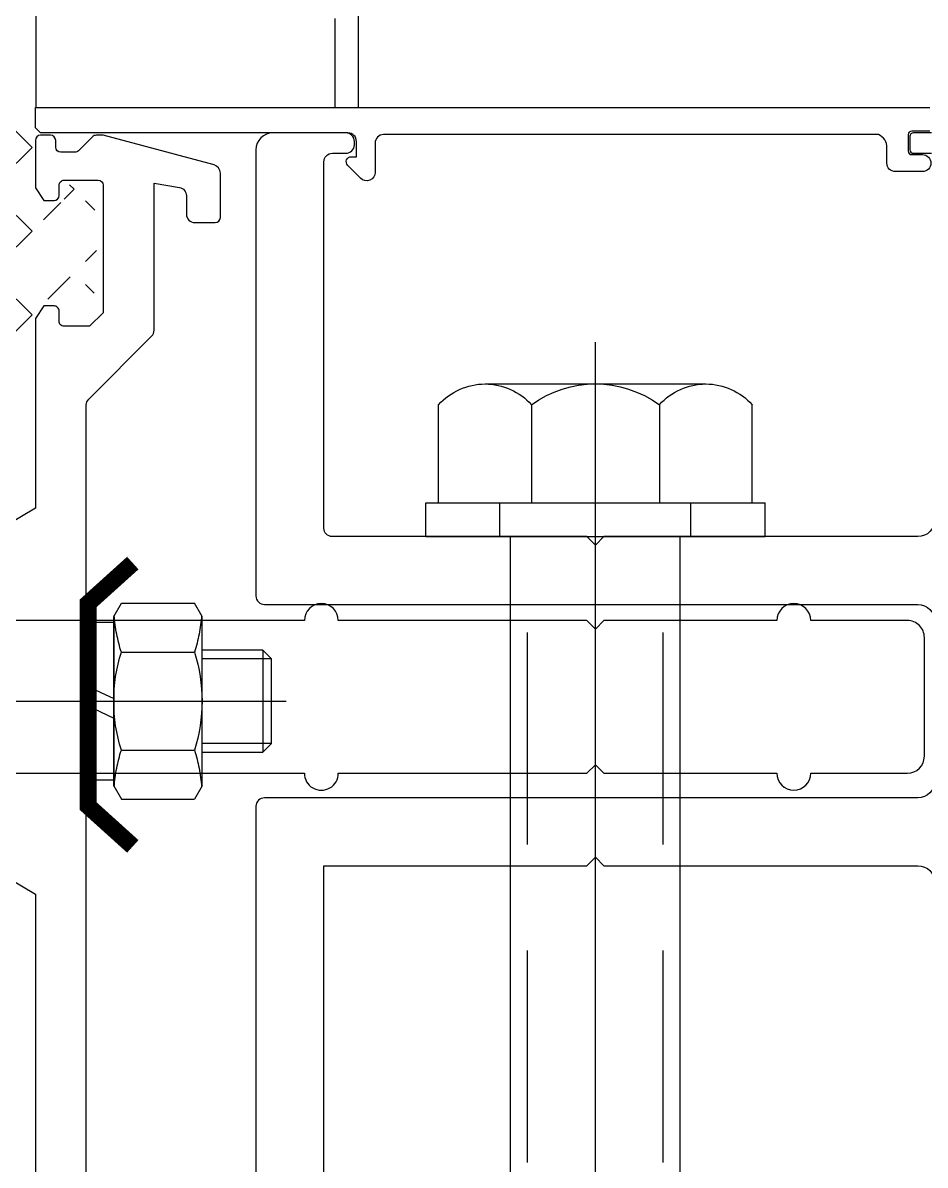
# Model space of a CAD drawing. Extents: x -8792 to 174344, y -43961 to 62816.
# Drawn here: x 3420.1 to 3473.3, y -10005.3 to -9938 of the extents above; entities that cross this region are included whole.
import ezdxf
from ezdxf.xclip import XClip

# ---------------------------------------------------------------- set-up
doc = ezdxf.new("R2010")
doc.units = 0
doc.header["$LTSCALE"] = 50
doc.header["$XCLIPFRAME"] = 0
for name, pattern in [('CENTER2', [28.575000000000003, 19.05, -3.175, 3.175, -3.175]), ('DASH', [0.35, 0.25, -0.1]), ('DOT2', [0.125, 0, -0.125]), ('HIDDEN', [0.375, 0.25, -0.125])]:
    doc.linetypes.add(name, pattern=pattern)
for name, color, linetype in [('#标注', 1, 'Continuous'), ('#胶', 95, 'Continuous'), ('#虚线', 8, 'HIDDEN'), ('#轴线', 1, 'CENTER2'), ('#配件', 11, 'Continuous'), ('#铝型材', 3, 'Continuous'), ('1', 1, 'Continuous'), ('A-FLOR-OTLN', 4, 'DOT2'), ('TWES', 2, 'Continuous'), ('吊顶', 7, 'Continuous')]:
    doc.layers.add(name, color=color, linetype=linetype)

# ---------------------------------------------------------------- blocks, each defined once
blk = doc.blocks.new('A$Cbd8d7c8c')
at = {"layer": 'A-FLOR-OTLN', "color": 8}
blk.add_lwpolyline([(-22721.24937731028, -15689.86968211655), (-43719.41647269274, -33393.16188598087, 0.413755730742382), (-43991.60535459826, -36560.98194338084, 0.1896724665796431), (122158.1740942716, -126683.0426204044, 0.414786072981368), (124666.0152100509, -124719.4948140864), (133885.1673546026, -48361.88285301649, 0.379931253570586), (116453.2507597166, -23207.94787260017, 0.2364517045148016)], format="xyb", dxfattribs=at)
at = {"layer": '吊顶', "const_width": 3}
blk.add_lwpolyline([(36525.16269515478, -42886.23891143122, 0.056654023901928), (31389.80361110461, -41079.322920529), (30859.08537955373, -40957.77536884585, -0.1125361045485018), (21289.4537036519, -36343.71662567847, -0.0289167358602449), (3039.011338204145, -19971.01165417739, 0.4135317777718731), (-633.6185435920488, -19953.37917324936), (-31397.94016679469, -50352.84389940772, 0.4147813061863365), (-31416.3285705545, -54033.31448566628, 0.1704916733923174), (123964.2830003048, -129414.7104053417, 0.4125640170375961), (126841.1750901889, -127143.2247624403), (136317.5030562885, -48655.55449670245, 1.269194860891986), (87076.80076918215, -54393.31561949174)], format="xyb", dxfattribs=at)
blk = doc.blocks.new('uytuyuio')
at = {"layer": '#胶'}
h = blk.add_hatch(dxfattribs=at)
h.set_pattern_fill('ANGLE', color=256, angle=45, style=0)
h.set_pattern_definition([(45, (-2121.019546968979, 5845.162095085805), (-2.469570433294017, 2.469570433294018), [2.54, -0.9525]), (135, (-2121.019546968979, 5845.162095085805), (-2.469570433294018, -2.469570433294017), [2.54, -0.9525])])
edge = h.paths.add_edge_path(flags=16)
edge.add_arc((1.005231395218289, 1.67132052249508), 0.5448115530050609, 274.7132801814607, 360.7394922199077)
edge.add_line((1.549997571593849, 1.678351977927377), (1.549995668319752, 3.328351980162552))
edge.add_arc((1.049995668319752, 3.328351323842071), 0.5000000000013402, 360.0000752069112, 450.0000752071196)
edge.add_line((1.049995012028376, 3.828351323842071), (-1.050004987977445, 3.82834869864746))
edge.add_arc((-1.050004331686068, 3.32834869864746), 0.5000000000013402, 450.0000752064942, 540.0000752064942)
edge.add_line((-1.550004331686068, 3.328348042326979), (-1.550002428411972, 1.678348040091805))
edge.add_arc((-1.005236233555479, 1.671318014792632), 0.5448115530039891, 539.2606581931879, 625.2868702314868)
edge.add_line((-1.050001706491457, 1.128348696394823), (1.049998293543467, 1.128351321618538))
edge = h.paths.add_edge_path()
edge.add_arc((6.317552187858382, 8.72833488410106), 0.2999999999884887, 204.8823532824118, 206.9077908726818)
edge.add_line((6.050031387596391, 8.592568093561567), (6.050031387596391, 3.928380783618195))
edge.add_arc((5.750031387608033, 3.928380783618195), 0.2999999999997495, 269.9994982245549, 360, ccw=False)
edge.add_line((5.750028760317946, 3.628380783629837), (3.432839649554808, 3.628399325156352))
edge.add_arc((3.432839649554808, 3.828399325167993), 0.1999999999996153, 224.999999999263, 270, ccw=False)
edge.add_line((3.291418293316383, 3.686977968929568), (3.208575580792967, 3.769820681394776))
edge.add_arc((3.067154224554542, 3.628399325156352), 0.2000000000076954, 405.0000000007369, 450)
edge.add_line((3.067154224554542, 3.828399325167993), (3.049996937101241, 3.828399325167993))
edge.add_arc((3.049996937072137, 3.628399325127248), 0.2000000000334694, 449.9999999874935, 539.999999989578)
edge.add_line((2.849996937031392, 3.628399325156352), (2.850002494029468, 2.778346334467642))
edge.add_line((2.850002494029468, 2.778346334467642), (2.850002494029468, 1.928346335946117))
edge.add_line((2.850002494029468, 1.928346335946117), (3.500002495449735, 1.92834578131442))
edge.add_arc((3.500002124841558, 1.528345781291137), 0.3999999999992249, 314.99992487388107, 449.9999469122046, ccw=False)
edge.add_line((3.782844466448296, 1.245502697973279), (2.939340404875111, 0.4676863715867512))
edge.add_arc((1.878681625908939, 1.528347935847705), 1.499999999767824, 269.9999247712026, 314.9999247712977, ccw=False)
edge.add_line((1.878679656394524, 0.02834793608053587), (2.91038304567337e-11, 0.02835000827326439))
edge.add_line((2.91038304567337e-11, 0.02835000827326439), (-1.878679656336317, 0.02834793608053587))
edge.add_arc((-1.878681625850732, 1.528347935847705), 1.49999999977093, 225.0000752288006, 270.0000752287974, ccw=False)
edge.add_line((-2.939340404816903, 0.467686371615855), (-3.782844399363967, 1.245502695383038))
edge.add_arc((-3.500002057728125, 1.528345778729999), 0.39999999999979, 90.00005308779538, 225.0000751261189, ccw=False)
edge.add_line((-3.500002428365406, 1.928345778724179), (-2.85000249397126, 1.928346335946117))
edge.add_line((-2.85000249397126, 1.928346335946117), (-2.850003609695705, 2.778346334467642))
edge.add_line((-2.850003609695705, 2.778346334467642), (-2.850003062951146, 3.628399325156352))
edge.add_arc((-3.05000306290458, 3.628399325185455), 0.1999999999752617, 359.9999999937468, 449.9999999937468)
edge.add_line((-3.05000306290458, 3.828399325167993), (-3.067160350474296, 3.828399325167993))
edge.add_arc((-3.067160350474296, 3.628399325156352), 0.199999999996761, 450.0000000020844, 495.0000000014739)
edge.add_line((-3.208581706712721, 3.769820681394776), (-3.291424419236137, 3.686977968929568))
edge.add_arc((-3.432845775474561, 3.828399325167993), 0.1999999999995401, 269.99999999999994, 315.0000000007369, ccw=False)
edge.add_line((-3.432845775474561, 3.628399325156352), (-8.149959507893072, 3.62826223790762))
edge.add_arc((-8.149968612386147, 3.928262237750459), 0.2999999999996826, 180, 270.00173883565117, ccw=False)
edge.add_line((-8.449968612403609, 3.928262237750459), (-8.449968612374505, 7.258611749624833))
edge.add_arc((-9.535923494579038, 7.226378845341969), 1.08643313935021, 361.700132618603, 388.9233488232763)
edge.add_arc((-11.6178013200697, 4.060534868593095), 4.777389377376019, 410.5931296773397, 438.173827339976)
edge.add_arc((-10.54241886656382, 9.185201007552678), 0.4588979613910568, 84.30500447004817, 257.8877962850104, ccw=False)
edge.add_arc((-11.05780328216497, 1.295442013855791), 8.36521919488413, 419.78713667038414, 446.15519875721856, ccw=False)
edge.add_arc((-6.628334831242682, 8.728334883984644), 0.2999999999754839, 222.8409310111404, 335.1176467089464)
edge.add_line((-6.356182737043127, 8.602107954997336), (-5.824997703603003, 9.454536981094861))
edge.add_arc((-5.552845609403448, 9.328310052165762), 0.2999999999438862, 384.8823532809231, 515.1176467190769, ccw=False)
edge.add_line((-5.280693515203893, 9.454536981094861), (-4.74283874075627, 8.602107955055544))
edge.add_arc((-4.470686646498507, 8.728334884013748), 0.2999999999968678, 204.8823532812424, 335.1176467181728)
edge.add_line((-4.198534552269848, 8.602107955055544), (-3.667349518946139, 9.454536981094861))
edge.add_arc((-3.39519742471748, 9.328310052136658), 0.3000000000021242, 384.8823532824574, 515.1176467193422, ccw=False)
edge.add_line((-3.123045330459718, 9.454536981094861), (-2.58519055598299, 8.602107955055544))
edge.add_arc((-2.313038461754331, 8.728334884013748), 0.2999999999959748, 204.8823532818271, 336.9005326339295)
edge.add_line((-2.037090918369358, 8.610636314318981), (-1.513497827982064, 9.47444073855877))
edge.add_arc((-1.237550284626195, 9.356742168834899), 0.2999999999992777, 383.0994673679878, 516.9005326326512, ccw=False)
edge.add_line((-0.9616027412703261, 9.47444073855877), (-0.4313399097009096, 8.610636314318981))
edge.add_arc((-0.1553923663741443, 8.728334884013748), 0.2999999999959749, 203.0994673660705, 335.1176467181728)
edge.add_line((0.1167597278836183, 8.602107955055544), (0.6479447611782234, 9.454536981094861))
edge.add_arc((0.9200968554359861, 9.328310052136658), 0.3000000000014948, 384.88235328124244, 515.1176467181272, ccw=False)
edge.add_line((1.192248949693749, 9.454536981094861), (1.730103724141372, 8.602107955055544))
edge.add_arc((2.002255818399135, 8.728334884013748), 0.2999999999968678, 204.8823532818271, 335.1176467187575)
edge.add_line((2.274407912656898, 8.602107955055544), (2.805592945922399, 9.454536981094861))
edge.add_arc((3.077745040151058, 9.328310052107554), 0.2999999999867349, 384.882353290469, 515.1176467125914, ccw=False)
edge.add_line((3.349897134379717, 9.454536981094861), (3.887751908885548, 8.602107955084648))
edge.add_arc((4.159904003114207, 8.728334884071955), 0.2999999999968678, 204.8823532830877, 335.1176467200182)
edge.add_line((4.432056097371969, 8.602107955113752), (4.963241130608367, 9.454536981153069))
edge.add_arc((5.235393224895233, 9.328310052194865), 0.3000000000019962, 384.88235328371803, 515.1176467206028, ccw=False)
edge.add_line((5.507545319123892, 9.454536981153069), (6.045400093629723, 8.602107955142856))
blk = doc.blocks.new('DDGF')
at = {"layer": '#铝型材'}
blk.add_lwpolyline([(-63.84320869192015, -4.499834860413102), (-4, -4.499924916046439)], dxfattribs=at)
blk.add_lwpolyline([(-4, 4.500219188194023), (-63.84320869192015, 4.499978599284077, 0.9999999999999999), (-65.84320869192015, 4.499978596024448), (-80.49155831732787, 4.499978590203682), (-80.99155810265802, 3.999978804873535), (-81.49155789404176, 4.499978596257279), (-91.68093882525864, 4.499978698702762, 0.9999998803250563), (-93.68093882525864, 4.499978735955665), (-99.37081865199434, 4.499978866515448, 0.4142135114488406), (-100.3708186580479, 3.499979046318913), (-100.3708196655352, -3.499999737920007, 0.4142136133911187), (-99.3708196713269, -4.499999917898094), (-93.68093882525864, -4.500000045954948, 0.9999992250235028), (-91.68093882525864, -4.500000082509359), (-81.49155809689546, -4.500000183092197), (-80.99155810265802, -4.000000188912963), (-80.49155810265802, -4.500000188912963), (-65.84320869192015, -4.500000182160875, 0.9999991083754476), (-63.84320869192015, -4.500000179599738)], format="xyb", dxfattribs=at)
blk = doc.blocks.new('center')
at = {"layer": 'TWES'}
h = blk.add_hatch(color=7, dxfattribs=at)
h.paths.add_polyline_path([(0, 1.5, 0.4142135623731483), (-1.5, 0), (0, 0)])
h.paths.add_polyline_path([(1.5, 0), (0, 0), (0, -1.5, 0.4142135623730951)])
at = {"layer": '1', "ltscale": 0.1}
for p, q in [((0, 2.5), (0, -2.5)), ((2.5, 0), (-2.5, 0))]:
    blk.add_line(p, q, dxfattribs=at)
blk.add_circle((0, 0), 1.5, dxfattribs=at)
blk = doc.blocks.new('truytiuuyiyuo')
at = {"layer": '#配件', "linetype": 'HIDDEN', "ltscale": 5}
for p, q in [((-5740.624802994629, -6737.965118898021), (-5740.624802994629, -6761.592414459956)), ((-5740.624802994542, -6739.405509250224), (-5740.624802994542, -6742.551658539363)), ((-5743.624802994556, -6745.126632812535), (-5743.624802994556, -6742.626632812535)), ((-5742.624802994556, -6745.126632812535), (-5742.624802994556, -6742.626632812535)), ((-5738.624802994556, -6745.126632812535), (-5738.624802994556, -6742.626632812535)), ((-5737.624802994556, -6745.126632812535), (-5737.624802994556, -6742.626632812535)), ((-5741.534872361546, -6749.826658539372), (-5740.784317011596, -6751.426658539378)), ((-5740.38017182317, -6749.826658539372), (-5739.629616473219, -6751.426658539378)), ((-5745.624802994556, -6751.426658539378), (-5746.398305686453, -6751.873240526766)), ((-5746.398305686453, -6751.873240526766), (-5746.398305686453, -6756.180076551987)), ((-5735.624802994556, -6751.426658539378), (-5745.624802994556, -6751.426658539378)), ((-5743.511554340512, -6751.873240526766), (-5743.511554340512, -6756.180076551987)), ((-5737.738051648601, -6751.873240526766), (-5737.738051648601, -6756.180076551987)), ((-5735.624802994556, -6751.426658539378), (-5734.85130030266, -6751.873240526766)), ((-5734.85130030266, -6751.873240526766), (-5734.85130030266, -6756.180076551987)), ((-5745.624802994556, -6756.626658539375), (-5746.398305686453, -6756.180076551987)), ((-5735.624802994556, -6756.626658539375), (-5745.624802994556, -6756.626658539375)), ((-5743.124802994556, -6760.71329011592), (-5743.124802994556, -6756.626658539375)), ((-5738.124802994556, -6760.71329011592), (-5738.124802994556, -6756.626658539375)), ((-5735.624802994556, -6756.626658539375), (-5734.85130030266, -6756.180076551987)), ((-5743.624802994556, -6760.21329011592), (-5737.624802994556, -6760.21329011592))]:
    blk.add_line(p, q, dxfattribs=at)
at = {"layer": '#配件', "linetype": 'HIDDEN', "ltscale": 5, "extrusion": (0, 0, -1)}
blk.add_line((-5740.624802994542, -6742.826688906251), (-5740.624802994542, -6738.826688906251), dxfattribs=at)
at = {"layer": '#配件', "linetype": 'HIDDEN', "ltscale": 5}
for points in [[(-5735.662302994548, -6742.551658539363), (-5745.587302994565, -6742.551658539363), (-5745.587302994565, -6739.405509250224), (-5744.922454060841, -6739.021658539365), (-5736.327151928272, -6739.021658539365), (-5735.662302994548, -6739.405509250224)], [(-5745.274802994565, -6751.426658539378), (-5735.974802994562, -6751.426658539378), (-5735.974802994562, -6749.826658539372), (-5745.274802994565, -6749.826658539372)]]:
    blk.add_lwpolyline(points, close=True, dxfattribs=at)
for points, format in [([(-5735.662302994548, -6739.405509250224, 0.1547005383794456), (-5740.624802994542, -6739.405509250224, 1.166595916620913), (-5740.624802994542, -6739.405509250224, 0.1547005383788273), (-5745.587302994565, -6739.405509250224)], "xyb"), ([(-5748.766293817389, -6752.548504182225, 1, 1, 0), (-5746.398638169907, -6749.926632812741, 1, 1, 0), (-5740.414220582243, -6749.926632812741, 1, 1, 0), (-5734.429802994578, -6749.926632812741, 1, 1, 0), (-5732.062147347096, -6752.548504182225, 0, 0, 0)], "xyseb")]:
    blk.add_lwpolyline(points, format=format, dxfattribs=at)
for points in [[(-5736.524802994565, -6742.551658539363), (-5736.524802994565, -6742.626658539361), (-5744.724802994548, -6742.626658539361), (-5744.724802994548, -6742.551658539363)], [(-5737.624802994556, -6756.626658539375), (-5737.624802994556, -6760.21329011592), (-5738.124802994556, -6760.71329011592), (-5743.124802994556, -6760.71329011592), (-5743.624802994556, -6760.21329011592), (-5743.624802994556, -6756.626658539375)]]:
    blk.add_lwpolyline(points, dxfattribs=at)
for centre, start, end in [((-5746.398305686453, -6760.98007655199), 72.41204622591637, 85.64351788251831), ((-5740.624802994556, -6760.98007655199), 72.41204622591637, 107.5879537740836), ((-5734.85130030266, -6760.98007655199), 94.35648211748169, 107.5879537740836), ((-5746.398305686453, -6747.073240526763), 274.3564821174817, 287.5879537740836), ((-5740.624802994556, -6747.073240526763), 252.4120462259163, 287.5879537740836), ((-5734.85130030266, -6747.073240526763), 252.4120462259163, 265.6435178825183)]:
    blk.add_arc(centre, 9.553418012615037, start, end, dxfattribs=at)
at = {"layer": '#标注'}
blk.add_blockref('center', (-5740.624802994629, -6740.806710769393), dxfattribs=at)
blk = doc.blocks.new('M8-1')
at = {"layer": '#配件', "linetype": 'ByBlock'}
for p, q in [((0, 8), (-1.599999999998545, 8)), ((-1.599999999998545, 8), (-1.599999999998545, -8)), ((0, 8), (0, -8)), ((-1.599999999998545, 7.390083445628989), (-6.221367205049319, 7.390083445628989)), ((-1.599999999998545, 7.390083445628989), (-1.599999999998545, -7.390083445628989)), ((-7.19999999999709, 5.201425801242294), (-7.19999999999709, -5.201425801242294)), ((0, 4.5), (-1.599999999998545, 4.5)), ((-6.221367205049319, 3.0127681568556), (-1.599999999998545, 3.0127681568556)), ((-6.221367205049319, -3.0127681568556), (-1.599999999998545, -3.0127681568556)), ((0, -4.5), (-1.599999999998545, -4.5)), ((-1.599999999998545, -7.390083445628989), (-6.221367205049319, -7.390083445628989)), ((0, -8), (-1.599999999998545, -8))]:
    blk.add_line(p, q, dxfattribs=at)
for centre, radius, start, end in [((-4.263278248326969, 5.201425801242294), 2.936721751672808, 131.8174993296927, 228.1825006703073), ((-2.073207720983191, 0), 5.126792279018687, 144.0094583760744, 215.9905416239256), ((-4.263278248326969, -5.201425801242294), 2.936721751672808, 131.8174993296927, 228.1825006703073)]:
    blk.add_arc(centre, radius, start, end, dxfattribs=at)
blk = doc.blocks.new('A$C07a9d47b')
at = {"layer": '#轴线'}
blk.add_line((211.0284419158997, -195.0640916163247), (211.02844315127, -13.82685754660633), dxfattribs=at)
at = {"layer": '#配件', "linetype": 'ByBlock'}
for p, q in [((206.028441910632, -174.7000056507968), (206.0284431188775, -25.29977751232218)), ((216.0284419106611, -174.7000056507968), (216.0284431189066, -25.29977751232218))]:
    blk.add_line(p, q, dxfattribs=at)
at = {"layer": '#配件', "linetype": 'HIDDEN'}
for p, q in [((207.028441910632, -174.7000056507968), (207.0284431188775, -25.29977751232218)), ((215.0284419106029, -174.7000056507968), (215.0284431188484, -25.29977751232218))]:
    blk.add_line(p, q, dxfattribs=at)
at = {"layer": '#铝型材', "linetype": 'ByBlock'}
for points in [[(191.2284418975614, -1.500002140732249), (192.295152899198, -1.500002140732249, -0.4142135623784226), (192.4951528991951, -1.700002140714787), (192.4951528991951, -2.500002140732249, -0.414213562373095), (192.295152899198, -2.700002140714787), (191.2284418975614, -2.700002140714787, 0.4142135623677674)], [(191.0284648199449, -24.29977923710248, 0.4142130324860332), (192.0284648198867, -25.29977742800838), (210.5284418974188, -25.29977760117617), (211.0284418973606, -25.79977760105976), (211.5284418972442, -25.29977760117617), (226.528371264576, -25.29977748249075, 0.4142135585083839), (227.028371257984, -24.79977748249075), (227.0283712579403, -3.200001831864938, 0.4142135620108117), (226.528371258566, -2.700001831864938), (225.7283712585777, -2.700001830875408, -0.4142135623773572), (225.2283712591889, -2.200001830235124), (225.2283712594653, -2.00000183028169, -0.4142135620065495), (225.7283712594653, -1.500001830921974), (230.0283712600649, -1.500001832784619, -0.4142135623709638), (231.0283712588134, -2.500001834036084), (231.0283712588571, -28.7997807165666, -0.4142135623720295), (230.5283712588571, -29.2997807165666), (192.0284679040196, -29.29978071668302, 0.4142135623725955), (191.0284679040196, -30.29978071668302)], [(191.0284679040196, -39.6999707412906, 0.4142135623732032), (192.0284679040196, -40.6999707412906), (230.5283712588134, -40.6999707412906, -0.4142135623730951), (231.0283712588134, -41.1999707412906), (231.028371258828, -159.2998122540885)]]:
    blk.add_lwpolyline(points, format="xyb", dxfattribs=at)
at = {"layer": '#铝型材'}
for points in [[(191.3284419408737, -1.400008711465489), (192.3951529424958, -1.400008712804265, -0.414213562373095), (192.5951529422746, -1.600008713048737), (192.5951529410522, -2.57969016741481, -0.414213562373095), (192.3951529408077, -2.779690167164517), (191.7580570327555, -2.779690166378714, 0.9999999999927239), (191.7580570315331, -3.779690166378714), (193.3580570315098, -3.779690168357774, 0.4142135623752261), (193.8580570321501, -3.279690168998059), (193.858057033256, -2.379690169003879, -0.3162206112968133), (194.3580570342456, -1.60000869855503), (223.5085412306362, -1.600038354517892, -0.414213562373095), (224.0085412299959, -2.100038355158176), (224.0085412279004, -3.817195841111243, 0.6681786379227045), (224.8620946180308, -4.170749232755043), (225.620673262747, -3.412170589930611, 0.6681786379247259), (225.4085412290297, -2.900038555322681), (225.1085412290413, -2.900038554944331), (225.1085412301472, -2.000038356491132, -0.4142135623667018), (225.6085412307875, -1.500038357131416), (234.528401375981, -1.500038376456359), (243.7283981972723, -1.500008856768545), (244.0283981976681, -1.200008860505477), (244.0283981991233, -8.8579035946168e-06), (229.852385632752, -3.839703276753426e-05), (191.3284419439588, -8.694183634361252e-06, 0.414213564323032)], [(241.0285194026364, -164.4500016524107), (241.0285194026364, -35.30031731713098), (241.0285194026364, -35.30031731713098), (241.0285194026364, -35.30031731713098), (241.3285194026248, -35.00031731711351), (241.0285194026364, -34.70031731709605), (241.0285194026364, -17.54972606594674, 0.1989123673796322), (240.8820727932325, -17.19617267537978), (237.1749660128262, -13.48906589497346, -0.198912367379658), (237.0285194034223, -13.1355125043774), (237.0285194034223, -4.459584316908149), (235.5435659443901, -4.715610775368987, 0.365045809596961), (235.1285194026132, -5.20834083322552), (235.1285194026132, -6.287170523952227, -0.414213562373095), (234.6285194026132, -6.787170523952227), (233.4285194026306, -6.787170523923123, -0.4142135623677674), (233.1285194026132, -6.487170523934765), (233.1285194026423, -3.86968344572233, -0.339454258862821), (233.4991098800674, -3.386720532580512), (240.0285194026364, -1.637170523928944), (240.454255333927, -1.637170523928944, -0.1989123673797058), (240.6663873682846, -1.725038489588769), (241.4906514369941, -2.549302558298223, 0.1989123673781299), (241.7027834713517, -2.637170523928944), (242.5285194026364, -2.637170523928944, 0.4142135623713191), (242.8285194026248, -2.337170523940586), (242.8285194026248, -1.937170523946406, -0.414213562371763), (243.1285194026132, -1.637170523928944), (243.728519402619, -1.637170523928944, -0.4142135623717631), (244.0285194026364, -1.937170523946406), (244.0285194026364, -4.737170523934765), (243.5285194026364, -5.487170523934765), (242.9285194026306, -5.487170523934765, -0.4142135623677674), (242.6285194026132, -5.187170523946406), (242.6285194026132, -4.587170523998793, 0.4142135623748709), (242.3285194026248, -4.287170524010435), (240.3285194034106, -4.287170524010435, 0.414213562373095), (240.0285194034223, -4.587170523998793), (240.0285194034223, -12.09997859844589), (240.8285194034397, -12.89997859846335), (242.3285194026539, -12.89997859843425, 0.414213562373539), (242.6285194026714, -12.59997859844589), (242.6285194026714, -11.99997859846917, -0.4142135623766469), (242.9285194026597, -11.69997859848081), (243.5285194026364, -11.69997859848081), (244.0285194026364, -12.44997859848081), (244.0285194026364, -23.62015948432963), (244.0285194026364, -23.62015948432963), (247.5285194026364, -25.70015948434593)]]:
    blk.add_lwpolyline(points, format="xyb", dxfattribs=at)
blk.add_lwpolyline([(247.5285194026364, -44.30015948426444), (244.0285194026364, -46.38015948425164), (244.0285194026364, -153.3701594852901)], dxfattribs=at)
at = {"layer": '#铝型材', "linetype": 'ByBlock'}
blk.add_lwpolyline([(211.5284418973606, -44.69997420132859), (211.0284418973606, -44.19997420132859), (210.5284418973606, -44.69997420132859), (192.0284648199449, -44.69997403008165, 0.4142130324847512), (191.0284648200031, -45.69997222098755), (191.0284648199449, -154.2998107745079, 0.4142130324860332), (192.0284648198867, -155.2998089654138), (210.5284418974188, -155.2998091385816), (211.0284418973606, -155.7998091384652), (211.5284418972442, -155.2998091385816), (227.0283712579549, -155.2998090235924), (227.0283712579403, -44.69997420132859)], format="xyb", close=True, dxfattribs=at)
at = {"layer": '#配件', "linetype": 'ByBlock', "xscale": 1.250000000003638, "yscale": 1.250000000003638, "zscale": 1.250000000003638, "rotation": 270}
blk.add_blockref('M8-1', (211.0284431189066, -25.29977751226397), dxfattribs=at)
at = {"lineweight": 0, "rotation": 270}
blk.add_blockref('truytiuuyiyuo', (6990.835230172073, -5775.624962478934), dxfattribs=at)
blk = doc.blocks.new('ASDFDFBBBB')
at = {"layer": '#虚线', "color": 8, "linetype": 'DASH'}
blk.add_line((16226.44733108473, -2622.33522087321), (16226.44733104422, -2750.073870996799), dxfattribs=at)
at = {"layer": '#铝型材'}
blk.add_lwpolyline([(16244.04733108472, -2622.33522087321), (16244.0473310442, -2750.073870996799), (16225.0473310442, -2750.073870996799), (16225.04733108472, -2622.33522087321)], dxfattribs=at)
at = {"lineweight": 0, "rotation": 270}
blk.add_blockref('uytuyuio', (16240.45596936283, -2758.523843550327), dxfattribs=at)
at = {"color": 6, "ltscale": 10}
blk.add_blockref('A$C07a9d47b', (16000.05584212078, -2750.073873286805), dxfattribs=at)
at = {"color": 6, "xscale": -1, "rotation": 180}
blk.add_blockref('DDGF', (16292.07584212079, -2784.824032772012), dxfattribs=at)

msp = doc.modelspace()

# ---------------------------------------------------------------- block references
at = {"ltscale": 10}
ref = msp.add_blockref('A$Cbd8d7c8c', (-20242.46806117281, 78224.5609662563), dxfattribs=at)
XClip(ref).set_block_clipping_path([(33737.50244534825, -58253.8739175466), (58527.50083062466, -28195.84206926801)])
ref = msp.add_blockref('A$Cbd8d7c8c', (22321.9819401807, 94074.68456757195), dxfattribs=at)
XClip(ref).set_block_clipping_path([(76291.00630252008, -72283.99184971683), (103268.9259821397, -47877.30861059863)])
at = {"ltscale": 12}
ref = msp.add_blockref('ASDFDFBBBB', (19664.93812918029, -7192.872899637607), dxfattribs=dict(at, xscale=-1))
XClip(ref).set_block_clipping_path([(11800.903443834199, -3842.9944827884137), (17026.503443834456, 748.8291332117651)])

doc.saveas('drawing.dxf')
